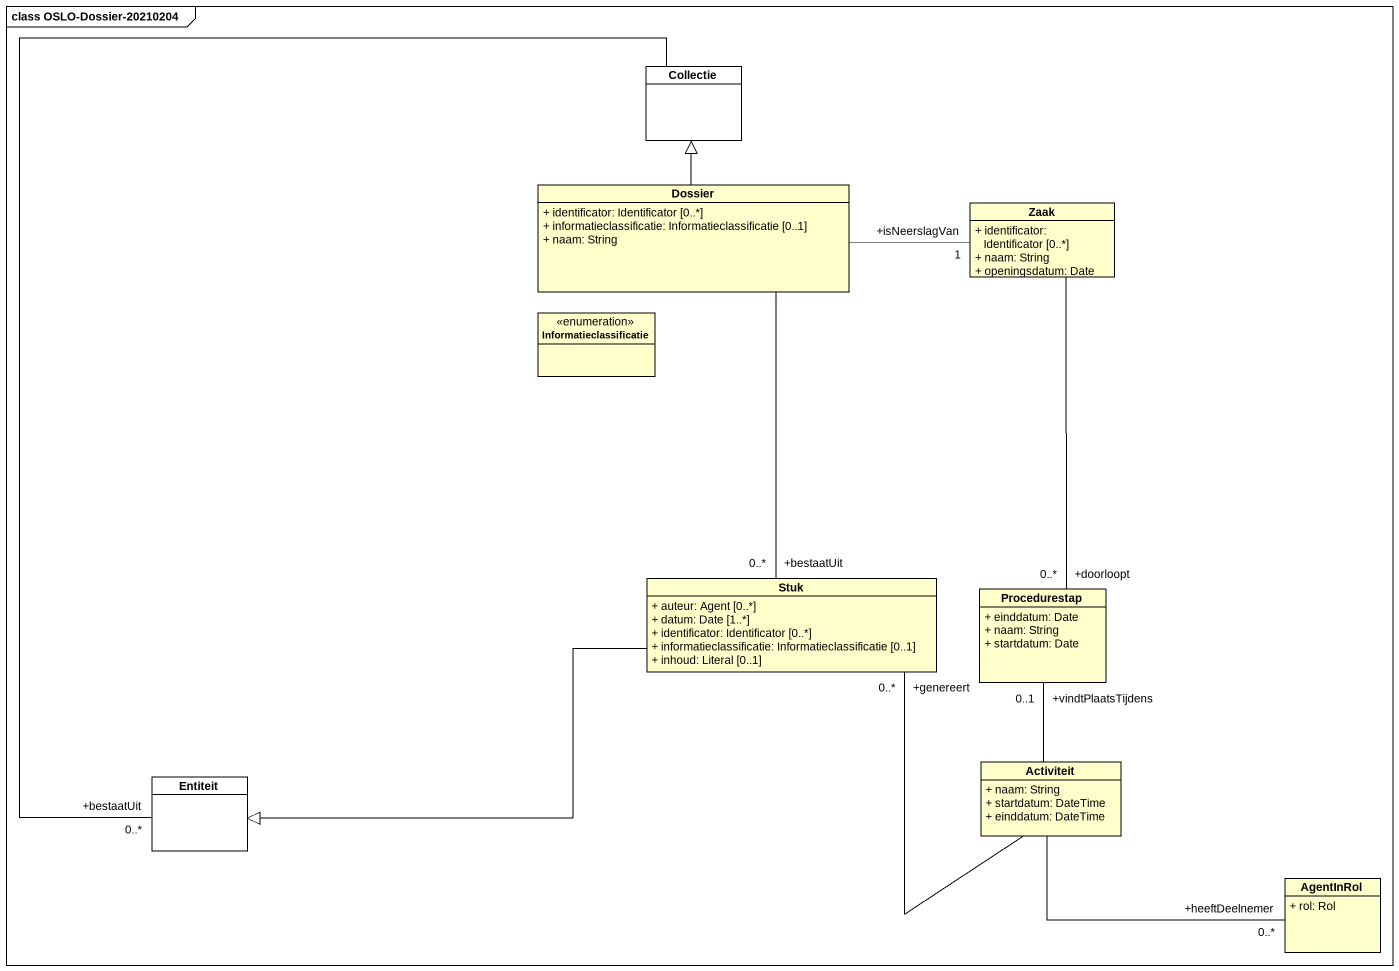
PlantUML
@startuml
mainframe class OSLO-Dossier-20210204
hide circle
hide empty members
skinparam classAttributeIconSize 0
class Collectie #FFFFFF
class Dossier {
  + identificator: Identificator [0..*]
  + informatieclassificatie: Informatieclassificatie [0..1]
  + naam: String
}
class Zaak {
  + identificator: Identificator [0..*]
  + naam: String
  + openingsdatum: Date
}
enum Informatieclassificatie
class Stuk {
  + auteur: Agent [0..*]
  + datum: Date [1..*]
  + identificator: Identificator [0..*]
  + informatieclassificatie: Informatieclassificatie [0..1]
  + inhoud: Literal [0..1]
}
class Procedurestap {
  + einddatum: Date
  + naam: String
  + startdatum: Date
}
class Entiteit #FFFFFF
class Activiteit {
  + naam: String
  + startdatum: DateTime
  + einddatum: DateTime
}
class AgentInRol {
  + rol: Rol
}
Collectie -- "+bestaatUit\n0..*" Entiteit
Dossier -up-|> Collectie
Dossier -right- "+isNeerslagVan\n1" Zaak
Dossier -- "+bestaatUit\n0..*" Stuk
Zaak -- "+doorloopt\n0..*" Procedurestap
Stuk -left-|> Entiteit
Activiteit -up- "+genereert\n0..*" Stuk
Activiteit -up- "+vindtPlaatsTijdens\n0..1" Procedurestap
Activiteit -right- "+heeftDeelnemer\n0..*" AgentInRol
@enduml
